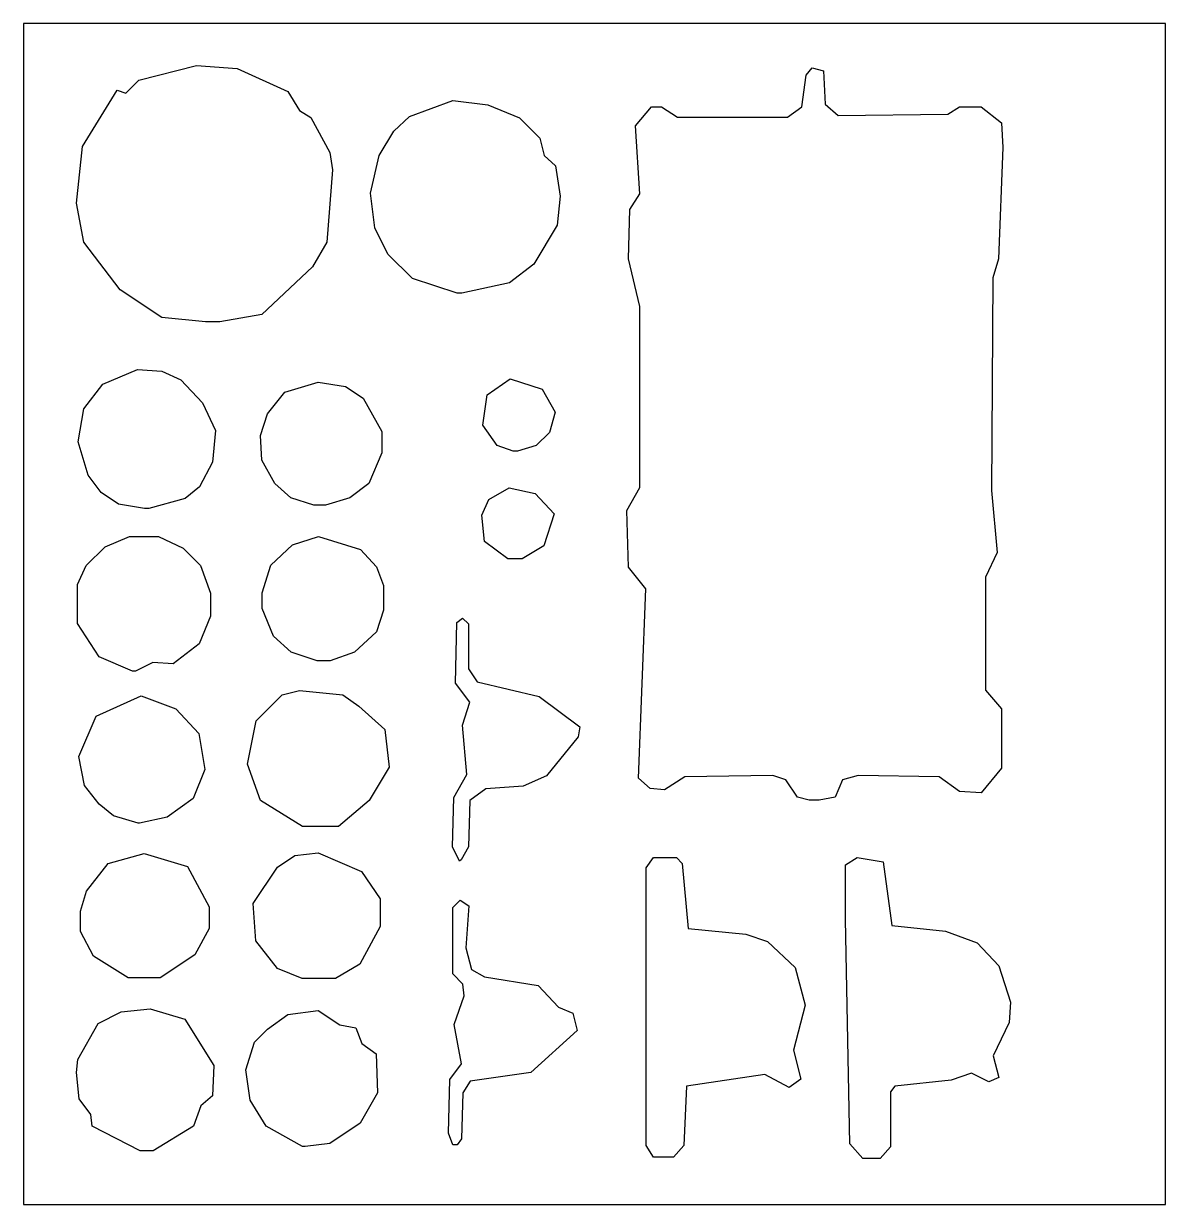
# Model space of a CAD drawing. Header units: inches. Extents: x 0 to 18.6, y 0 to 19.2.
import ezdxf

# ---------------------------------------------------------------- set-up
doc = ezdxf.new("R2010")
doc.units = ezdxf.units.IN

msp = doc.modelspace()

# ---------------------------------------------------------------- linework, layer by layer
for points in [[(0, 0), (18.625, 0), (18.625, 19.25), (0, 19.25), (0, 0)], [(2.965, 14.39), (2.257, 14.461), (1.573, 14.909), (0.983, 15.688), (0.865, 16.325), (0.959, 17.245), (1.526, 18.165), (1.667, 18.118), (1.879, 18.33), (2.823, 18.566), (3.484, 18.519), (4.309, 18.141), (4.498, 17.835), (4.687, 17.717), (4.993, 17.151), (5.041, 16.867), (4.946, 15.688), (4.71, 15.287), (3.885, 14.508), (3.201, 14.39), (2.965, 14.39)], [(12.814, 6.592), (12.625, 6.639), (12.436, 6.922), (12.224, 6.993), (10.785, 6.969), (10.455, 6.757), (10.219, 6.781), (10.03, 6.946), (10.148, 10.036), (9.865, 10.39), (9.841, 11.31), (10.054, 11.687), (10.054, 14.636), (9.865, 15.415), (9.888, 16.217), (10.054, 16.476), (9.983, 17.585), (10.242, 17.892), (10.407, 17.892), (10.667, 17.727), (12.46, 17.727), (12.696, 17.892), (12.766, 18.411), (12.861, 18.529), (13.05, 18.482), (13.073, 17.939), (13.285, 17.75), (15.078, 17.774), (15.267, 17.892), (15.621, 17.892), (15.951, 17.632), (15.975, 17.231), (15.904, 15.415), (15.81, 15.108), (15.786, 11.64), (15.88, 10.626), (15.692, 10.225), (15.692, 8.385), (15.951, 8.078), (15.951, 7.111), (15.621, 6.71), (15.267, 6.733), (14.937, 6.969), (13.616, 6.993), (13.356, 6.922), (13.238, 6.639), (12.979, 6.592), (12.814, 6.592)], [(7.075, 14.857), (6.344, 15.093), (5.943, 15.494), (5.73, 15.919), (5.66, 16.485), (5.801, 17.098), (6.037, 17.499), (6.297, 17.735), (7.004, 17.995), (7.57, 17.924), (8.089, 17.712), (8.42, 17.381), (8.49, 17.098), (8.679, 16.933), (8.75, 16.438), (8.703, 15.966), (8.325, 15.329), (7.924, 15.022), (7.146, 14.857), (7.075, 14.857)], [(1.974, 11.344), (1.549, 11.415), (1.266, 11.604), (1.054, 11.887), (0.889, 12.43), (0.983, 12.972), (1.29, 13.373), (1.856, 13.609), (2.257, 13.585), (2.564, 13.444), (2.917, 13.067), (3.13, 12.618), (3.083, 12.099), (2.87, 11.698), (2.634, 11.51), (2.045, 11.344), (1.974, 11.344)], [(4.734, 11.4), (4.357, 11.518), (4.097, 11.754), (3.885, 12.132), (3.862, 12.533), (3.98, 12.886), (4.263, 13.24), (4.805, 13.405), (5.253, 13.335), (5.537, 13.146), (5.843, 12.603), (5.843, 12.25), (5.631, 11.754), (5.324, 11.518), (4.923, 11.4), (4.734, 11.4)], [(7.986, 12.278), (7.726, 12.372), (7.49, 12.703), (7.561, 13.198), (7.939, 13.457), (8.458, 13.292), (8.67, 12.915), (8.576, 12.585), (8.363, 12.372), (8.057, 12.278), (7.986, 12.278)], [(7.898, 10.526), (7.52, 10.809), (7.473, 11.234), (7.591, 11.493), (7.921, 11.682), (8.346, 11.588), (8.653, 11.258), (8.487, 10.739), (8.134, 10.526), (7.898, 10.526)], [(1.777, 8.692), (1.235, 8.928), (0.881, 9.47), (0.881, 10.107), (1.022, 10.414), (1.329, 10.72), (1.73, 10.886), (2.202, 10.886), (2.603, 10.697), (2.886, 10.414), (3.051, 9.966), (3.051, 9.588), (2.862, 9.14), (2.438, 8.81), (2.108, 8.833), (1.824, 8.692), (1.777, 8.692)], [(4.787, 8.862), (4.362, 9.004), (4.079, 9.263), (3.891, 9.712), (3.891, 9.971), (4.032, 10.419), (4.386, 10.75), (4.811, 10.891), (5.495, 10.679), (5.754, 10.396), (5.872, 10.089), (5.872, 9.688), (5.754, 9.334), (5.4, 9.004), (4.999, 8.862), (4.787, 8.862)], [(7.113, 5.593), (6.995, 5.829), (7.019, 6.631), (7.231, 7.008), (7.161, 7.811), (7.279, 8.188), (7.043, 8.495), (7.066, 9.485), (7.161, 9.556), (7.255, 9.462), (7.255, 8.731), (7.396, 8.518), (8.411, 8.282), (9.071, 7.787), (9.048, 7.622), (8.529, 6.985), (8.151, 6.82), (7.538, 6.773), (7.279, 6.584), (7.255, 5.829), (7.137, 5.617), (7.113, 5.593)], [(1.869, 6.217), (1.468, 6.335), (1.232, 6.523), (0.996, 6.83), (0.902, 7.302), (1.185, 7.962), (1.916, 8.293), (2.482, 8.08), (2.86, 7.679), (2.954, 7.089), (2.765, 6.618), (2.341, 6.311), (1.893, 6.217), (1.869, 6.217)], [(4.549, 6.162), (3.865, 6.586), (3.653, 7.176), (3.794, 7.884), (4.219, 8.308), (4.502, 8.379), (5.21, 8.308), (5.469, 8.12), (5.894, 7.742), (5.965, 7.129), (5.635, 6.586), (5.139, 6.162), (4.667, 6.162), (4.549, 6.162)], [(1.708, 3.694), (1.142, 4.048), (0.929, 4.449), (0.929, 4.779), (1.024, 5.109), (1.378, 5.558), (1.967, 5.723), (2.675, 5.51), (3.029, 4.85), (3.029, 4.496), (2.793, 4.071), (2.227, 3.694), (1.708, 3.694)], [(4.544, 3.681), (4.143, 3.846), (3.789, 4.295), (3.742, 4.908), (4.143, 5.498), (4.426, 5.687), (4.803, 5.734), (5.511, 5.427), (5.818, 4.979), (5.818, 4.531), (5.487, 3.917), (5.086, 3.681), (4.733, 3.681), (4.544, 3.681)], [(10.273, 0.77), (10.155, 0.959), (10.155, 5.488), (10.273, 5.653), (10.65, 5.653), (10.744, 5.559), (10.839, 4.498), (11.782, 4.403), (12.136, 4.285), (12.584, 3.861), (12.75, 3.247), (12.561, 2.516), (12.679, 2.044), (12.49, 1.903), (12.089, 2.115), (10.815, 1.926), (10.768, 0.959), (10.603, 0.77), (10.273, 0.77)], [(13.691, 0.75), (13.479, 0.985), (13.408, 4.642), (13.408, 5.538), (13.597, 5.656), (14.022, 5.586), (14.163, 4.548), (15.036, 4.453), (15.555, 4.265), (15.909, 3.887), (16.098, 3.297), (16.074, 2.967), (15.815, 2.424), (15.909, 2.071), (15.744, 2), (15.461, 2.141), (15.13, 2.023), (14.21, 1.929), (14.14, 1.835), (14.14, 0.938), (13.974, 0.75), (13.691, 0.75)], [(7.001, 0.972), (6.93, 1.161), (6.954, 2.034), (7.142, 2.293), (7.024, 2.93), (7.189, 3.402), (7.166, 3.591), (7.001, 3.756), (7.001, 4.841), (7.119, 4.959), (7.26, 4.865), (7.213, 4.18), (7.307, 3.827), (7.52, 3.709), (8.393, 3.567), (8.723, 3.213), (8.959, 3.119), (9.029, 2.836), (8.275, 2.152), (7.284, 2.01), (7.166, 1.821), (7.142, 1.066), (7.071, 0.972), (7.001, 0.972)], [(1.9, 0.874), (1.121, 1.275), (1.098, 1.463), (0.909, 1.723), (0.862, 2.148), (0.885, 2.36), (1.216, 2.95), (1.593, 3.138), (2.065, 3.186), (2.631, 3.02), (3.103, 2.266), (3.079, 1.77), (2.891, 1.605), (2.773, 1.275), (2.112, 0.874), (1.9, 0.874)], [(4.547, 0.946), (3.958, 1.276), (3.698, 1.701), (3.627, 2.196), (3.769, 2.644), (3.981, 2.857), (4.311, 3.093), (4.807, 3.163), (5.161, 2.927), (5.42, 2.88), (5.515, 2.621), (5.75, 2.456), (5.774, 1.819), (5.491, 1.323), (4.996, 0.993), (4.595, 0.946), (4.547, 0.946)]]:
    msp.add_lwpolyline(points)

doc.saveas('drawing.dxf')
